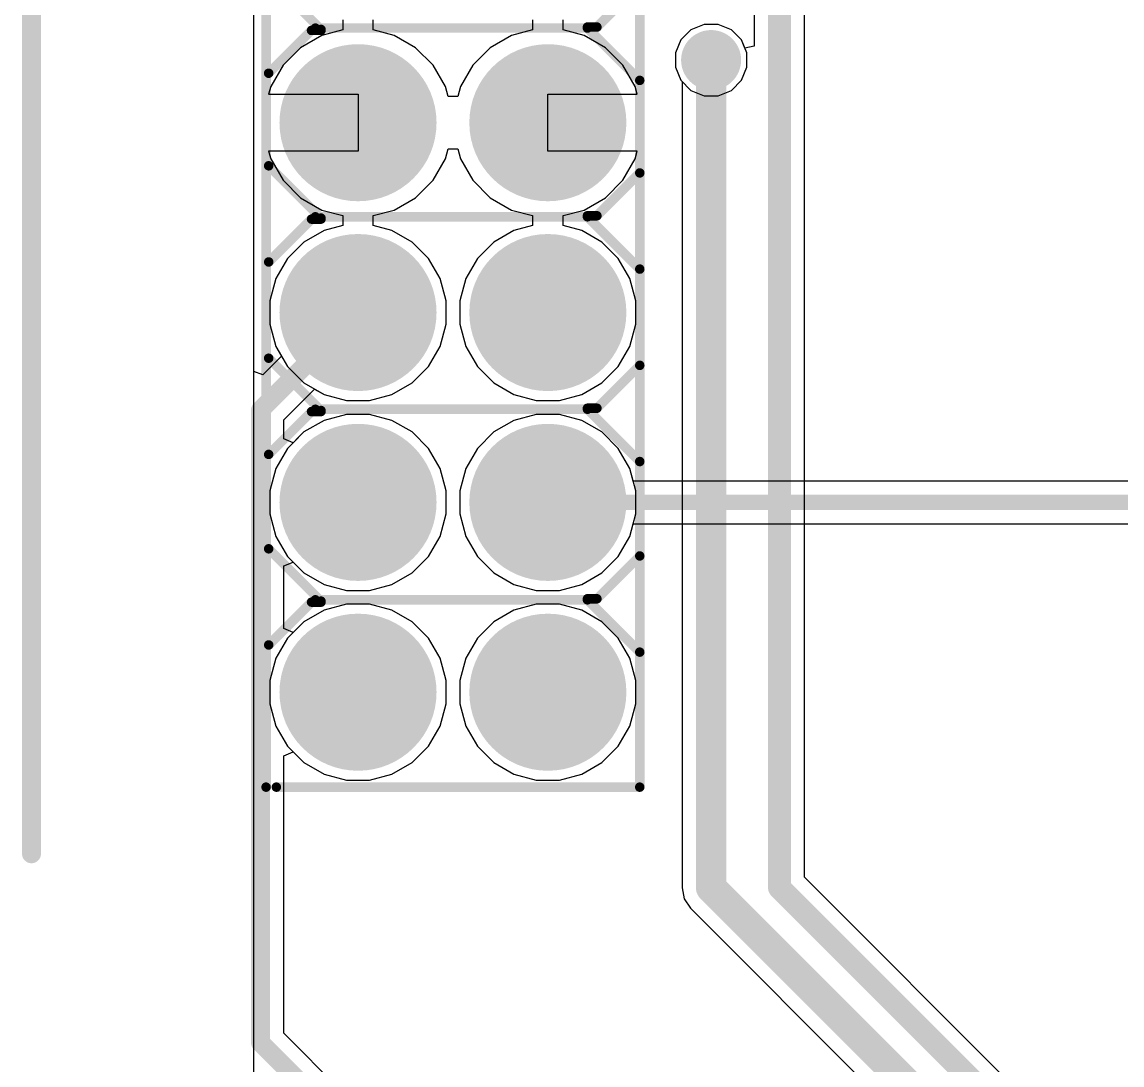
# Model space of a CAD drawing. Header units: millimetres. Extents: x -0.13 to 3.86, y -0.01 to 4.3.
# Drawn here: x -0.112 to 0.467, y 2.254 to 2.803 of the extents above; entities that cross this region are included whole.
import ezdxf

# ---------------------------------------------------------------- set-up
doc = ezdxf.new("R2010")
doc.units = ezdxf.units.MM
doc.header["$MEASUREMENT"] = 0
for name, color, linetype in [('BottomLayer', 5, 'Continuous'), ('BottomSolder', 6, 'Continuous'), ('Mechanical1', 6, 'Continuous'), ('MultiLayer', 9, 'Continuous'), ('PadHoleLayer', 156, 'Continuous'), ('TopLayer', 1, 'Continuous'), ('TopOverlay', 2, 'Continuous'), ('TopSolder', 216, 'Continuous'), ('ViaHoleLayer', 16, 'Continuous')]:
    doc.layers.add(name, color=color, linetype=linetype)

# ---------------------------------------------------------------- blocks, each defined once
blk = doc.blocks.new('HDR_2_6_S_________2_54____57')
at = {"layer": 'BottomLayer'}
h = blk.add_hatch(color=5, dxfattribs=at)
edge = h.paths.add_edge_path()
edge.add_arc((-0.25, 0.05), 0.03937, 0, 360)
h = blk.add_hatch(color=5, dxfattribs=at)
edge = h.paths.add_edge_path()
edge.add_arc((-0.15, 0.05), 0.03937, 0, 360)
h = blk.add_hatch(color=5, dxfattribs=at)
edge = h.paths.add_edge_path()
edge.add_arc((-0.05, 0.05), 0.03937, 0, 360)
h = blk.add_hatch(color=5, dxfattribs=at)
edge = h.paths.add_edge_path()
edge.add_arc((0.05, 0.05), 0.03937, 0, 360)
h = blk.add_hatch(color=5, dxfattribs=at)
edge = h.paths.add_edge_path()
edge.add_arc((0.15, 0.05), 0.03937, 0, 360)
h = blk.add_hatch(color=5, dxfattribs=at)
edge = h.paths.add_edge_path()
edge.add_arc((0.25, 0.05), 0.03937, 0, 360)
blk.add_hatch(color=5, dxfattribs=at).paths.add_polyline_path([(-0.28937, -0.01063), (-0.21063, -0.01063), (-0.21063, -0.08937), (-0.28937, -0.08937)])
h = blk.add_hatch(color=5, dxfattribs=at)
edge = h.paths.add_edge_path()
edge.add_arc((-0.15, -0.05), 0.03937, 0, 360)
h = blk.add_hatch(color=5, dxfattribs=at)
edge = h.paths.add_edge_path()
edge.add_arc((-0.05, -0.05), 0.03937, 0, 360)
h = blk.add_hatch(color=5, dxfattribs=at)
edge = h.paths.add_edge_path()
edge.add_arc((0.05, -0.05), 0.03937, 0, 360)
h = blk.add_hatch(color=5, dxfattribs=at)
edge = h.paths.add_edge_path()
edge.add_arc((0.15, -0.05), 0.03937, 0, 360)
h = blk.add_hatch(color=5, dxfattribs=at)
edge = h.paths.add_edge_path()
edge.add_arc((0.25, -0.05), 0.03937, 0, 360)
at = {"layer": 'BottomSolder'}
h = blk.add_hatch(color=6, dxfattribs=at)
edge = h.paths.add_edge_path()
edge.add_arc((-0.25, 0.05), 0.04137, 0, 360)
h = blk.add_hatch(color=6, dxfattribs=at)
edge = h.paths.add_edge_path()
edge.add_arc((-0.15, 0.05), 0.04137, 0, 360)
h = blk.add_hatch(color=6, dxfattribs=at)
edge = h.paths.add_edge_path()
edge.add_arc((-0.05, 0.05), 0.04137, 0, 360)
h = blk.add_hatch(color=6, dxfattribs=at)
edge = h.paths.add_edge_path()
edge.add_arc((0.05, 0.05), 0.04137, 0, 360)
h = blk.add_hatch(color=6, dxfattribs=at)
edge = h.paths.add_edge_path()
edge.add_arc((0.15, 0.05), 0.04137, 0, 360)
h = blk.add_hatch(color=6, dxfattribs=at)
edge = h.paths.add_edge_path()
edge.add_arc((0.25, 0.05), 0.04137, 0, 360)
blk.add_hatch(color=6, dxfattribs=at).paths.add_polyline_path([(-0.29137, -0.00863), (-0.20863, -0.00863), (-0.20863, -0.09137), (-0.29137, -0.09137)])
h = blk.add_hatch(color=6, dxfattribs=at)
edge = h.paths.add_edge_path()
edge.add_arc((-0.15, -0.05), 0.04137, 0, 360)
h = blk.add_hatch(color=6, dxfattribs=at)
edge = h.paths.add_edge_path()
edge.add_arc((-0.05, -0.05), 0.04137, 0, 360)
h = blk.add_hatch(color=6, dxfattribs=at)
edge = h.paths.add_edge_path()
edge.add_arc((0.05, -0.05), 0.04137, 0, 360)
h = blk.add_hatch(color=6, dxfattribs=at)
edge = h.paths.add_edge_path()
edge.add_arc((0.15, -0.05), 0.04137, 0, 360)
h = blk.add_hatch(color=6, dxfattribs=at)
edge = h.paths.add_edge_path()
edge.add_arc((0.25, -0.05), 0.04137, 0, 360)
at = {"layer": 'MultiLayer'}
h = blk.add_hatch(color=9, dxfattribs=at)
edge = h.paths.add_edge_path()
edge.add_arc((-0.25, 0.05), 0.03937, 0, 360)
h = blk.add_hatch(color=9, dxfattribs=at)
edge = h.paths.add_edge_path()
edge.add_arc((-0.15, 0.05), 0.03937, 0, 360)
h = blk.add_hatch(color=9, dxfattribs=at)
edge = h.paths.add_edge_path()
edge.add_arc((-0.05, 0.05), 0.03937, 0, 360)
h = blk.add_hatch(color=9, dxfattribs=at)
edge = h.paths.add_edge_path()
edge.add_arc((0.05, 0.05), 0.03937, 0, 360)
h = blk.add_hatch(color=9, dxfattribs=at)
edge = h.paths.add_edge_path()
edge.add_arc((0.15, 0.05), 0.03937, 0, 360)
h = blk.add_hatch(color=9, dxfattribs=at)
edge = h.paths.add_edge_path()
edge.add_arc((0.25, 0.05), 0.03937, 0, 360)
blk.add_hatch(color=9, dxfattribs=at).paths.add_polyline_path([(-0.28937, -0.01063), (-0.21063, -0.01063), (-0.21063, -0.08937), (-0.28937, -0.08937)])
h = blk.add_hatch(color=9, dxfattribs=at)
edge = h.paths.add_edge_path()
edge.add_arc((-0.15, -0.05), 0.03937, 0, 360)
h = blk.add_hatch(color=9, dxfattribs=at)
edge = h.paths.add_edge_path()
edge.add_arc((-0.05, -0.05), 0.03937, 0, 360)
h = blk.add_hatch(color=9, dxfattribs=at)
edge = h.paths.add_edge_path()
edge.add_arc((0.05, -0.05), 0.03937, 0, 360)
h = blk.add_hatch(color=9, dxfattribs=at)
edge = h.paths.add_edge_path()
edge.add_arc((0.15, -0.05), 0.03937, 0, 360)
h = blk.add_hatch(color=9, dxfattribs=at)
edge = h.paths.add_edge_path()
edge.add_arc((0.25, -0.05), 0.03937, 0, 360)
at = {"layer": 'PadHoleLayer'}
h = blk.add_hatch(color=156, dxfattribs=at)
edge = h.paths.add_edge_path()
edge.add_arc((-0.25, 0.05), 0.02362, 0, 360)
h = blk.add_hatch(color=156, dxfattribs=at)
edge = h.paths.add_edge_path()
edge.add_arc((-0.15, 0.05), 0.02362, 0, 360)
h = blk.add_hatch(color=156, dxfattribs=at)
edge = h.paths.add_edge_path()
edge.add_arc((-0.05, 0.05), 0.02362, 0, 360)
h = blk.add_hatch(color=156, dxfattribs=at)
edge = h.paths.add_edge_path()
edge.add_arc((0.05, 0.05), 0.02362, 0, 360)
h = blk.add_hatch(color=156, dxfattribs=at)
edge = h.paths.add_edge_path()
edge.add_arc((0.15, 0.05), 0.02362, 0, 360)
h = blk.add_hatch(color=156, dxfattribs=at)
edge = h.paths.add_edge_path()
edge.add_arc((0.25, 0.05), 0.02362, 0, 360)
h = blk.add_hatch(color=156, dxfattribs=at)
edge = h.paths.add_edge_path()
edge.add_arc((-0.25, -0.05), 0.02362, 0, 360)
h = blk.add_hatch(color=156, dxfattribs=at)
edge = h.paths.add_edge_path()
edge.add_arc((-0.15, -0.05), 0.02362, 0, 360)
h = blk.add_hatch(color=156, dxfattribs=at)
edge = h.paths.add_edge_path()
edge.add_arc((-0.05, -0.05), 0.02362, 0, 360)
h = blk.add_hatch(color=156, dxfattribs=at)
edge = h.paths.add_edge_path()
edge.add_arc((0.05, -0.05), 0.02362, 0, 360)
h = blk.add_hatch(color=156, dxfattribs=at)
edge = h.paths.add_edge_path()
edge.add_arc((0.15, -0.05), 0.02362, 0, 360)
h = blk.add_hatch(color=156, dxfattribs=at)
edge = h.paths.add_edge_path()
edge.add_arc((0.25, -0.05), 0.02362, 0, 360)
at = {"layer": 'TopLayer'}
h = blk.add_hatch(color=1, dxfattribs=at)
edge = h.paths.add_edge_path()
edge.add_arc((-0.25, 0.05), 0.03937, 0, 360)
h = blk.add_hatch(color=1, dxfattribs=at)
edge = h.paths.add_edge_path()
edge.add_arc((-0.15, 0.05), 0.03937, 0, 360)
h = blk.add_hatch(color=1, dxfattribs=at)
edge = h.paths.add_edge_path()
edge.add_arc((-0.05, 0.05), 0.03937, 0, 360)
h = blk.add_hatch(color=1, dxfattribs=at)
edge = h.paths.add_edge_path()
edge.add_arc((0.05, 0.05), 0.03937, 0, 360)
h = blk.add_hatch(color=1, dxfattribs=at)
edge = h.paths.add_edge_path()
edge.add_arc((0.15, 0.05), 0.03937, 0, 360)
h = blk.add_hatch(color=1, dxfattribs=at)
edge = h.paths.add_edge_path()
edge.add_arc((0.25, 0.05), 0.03937, 0, 360)
blk.add_hatch(color=1, dxfattribs=at).paths.add_polyline_path([(-0.28937, -0.01063), (-0.21063, -0.01063), (-0.21063, -0.08937), (-0.28937, -0.08937)])
h = blk.add_hatch(color=1, dxfattribs=at)
edge = h.paths.add_edge_path()
edge.add_arc((-0.15, -0.05), 0.03937, 0, 360)
h = blk.add_hatch(color=1, dxfattribs=at)
edge = h.paths.add_edge_path()
edge.add_arc((-0.05, -0.05), 0.03937, 0, 360)
h = blk.add_hatch(color=1, dxfattribs=at)
edge = h.paths.add_edge_path()
edge.add_arc((0.05, -0.05), 0.03937, 0, 360)
h = blk.add_hatch(color=1, dxfattribs=at)
edge = h.paths.add_edge_path()
edge.add_arc((0.15, -0.05), 0.03937, 0, 360)
h = blk.add_hatch(color=1, dxfattribs=at)
edge = h.paths.add_edge_path()
edge.add_arc((0.25, -0.05), 0.03937, 0, 360)
at = {"layer": 'TopSolder'}
h = blk.add_hatch(color=216, dxfattribs=at)
edge = h.paths.add_edge_path()
edge.add_arc((-0.25, 0.05), 0.04137, 0, 360)
h = blk.add_hatch(color=216, dxfattribs=at)
edge = h.paths.add_edge_path()
edge.add_arc((-0.15, 0.05), 0.04137, 0, 360)
h = blk.add_hatch(color=216, dxfattribs=at)
edge = h.paths.add_edge_path()
edge.add_arc((-0.05, 0.05), 0.04137, 0, 360)
h = blk.add_hatch(color=216, dxfattribs=at)
edge = h.paths.add_edge_path()
edge.add_arc((0.05, 0.05), 0.04137, 0, 360)
h = blk.add_hatch(color=216, dxfattribs=at)
edge = h.paths.add_edge_path()
edge.add_arc((0.15, 0.05), 0.04137, 0, 360)
h = blk.add_hatch(color=216, dxfattribs=at)
edge = h.paths.add_edge_path()
edge.add_arc((0.25, 0.05), 0.04137, 0, 360)
blk.add_hatch(color=216, dxfattribs=at).paths.add_polyline_path([(-0.29137, -0.00863), (-0.20863, -0.00863), (-0.20863, -0.09137), (-0.29137, -0.09137)])
h = blk.add_hatch(color=216, dxfattribs=at)
edge = h.paths.add_edge_path()
edge.add_arc((-0.15, -0.05), 0.04137, 0, 360)
h = blk.add_hatch(color=216, dxfattribs=at)
edge = h.paths.add_edge_path()
edge.add_arc((-0.05, -0.05), 0.04137, 0, 360)
h = blk.add_hatch(color=216, dxfattribs=at)
edge = h.paths.add_edge_path()
edge.add_arc((0.05, -0.05), 0.04137, 0, 360)
h = blk.add_hatch(color=216, dxfattribs=at)
edge = h.paths.add_edge_path()
edge.add_arc((0.15, -0.05), 0.04137, 0, 360)
h = blk.add_hatch(color=216, dxfattribs=at)
edge = h.paths.add_edge_path()
edge.add_arc((0.25, -0.05), 0.04137, 0, 360)
at = {"layer": 'TopOverlay', "const_width": 0.005}
for points in [[(-0.17803, 0.09842), (-0.3, 0.09842)], [(-0.3, -0.09842), (-0.3, 0.09842)], [(-0.1996, 0.07448), (-0.22217, 0.09705)], [(-0.19906, 0.06949), (-0.1715, 0.09705)], [(-0.1766, 0.09702), (-0.17803, 0.09842)], [(0.3, 0.09842), (-0.1766, 0.09842)], [(-0.1766, 0.09702), (-0.1766, 0.09842)], [(-0.10039, 0.07585), (-0.12296, 0.09842)], [(-0.09985, 0.07085), (-0.0723, 0.09842)], [(-0.00098, 0.07585), (-0.02355, 0.09842)], [(-0.00045, 0.07086), (0.02711, 0.09842)], [(0.10039, 0.07585), (0.07782, 0.09842)], [(0.10093, 0.07086), (0.12849, 0.09842)], [(0.20079, 0.07585), (0.17822, 0.09842)], [(0.20133, 0.07086), (0.22888, 0.09842)], [(0.3, -0.093), (0.3, 0.09842)], [(-0.1996, 0.06949), (-0.1996, 0.07448)], [(-0.10039, 0.07085), (-0.10039, 0.07585)], [(-0.00098, 0.07086), (-0.00098, 0.07585)], [(0.10039, 0.07086), (0.10039, 0.07585)], [(0.20079, 0.07086), (0.20079, 0.07585)], [(-0.19906, 0.06949), (-0.1996, 0.06949)], [(-0.19906, -0.07382), (-0.19906, 0.06949)], [(-0.09985, 0.07085), (-0.10039, 0.07085)], [(-0.09985, -0.07245), (-0.09985, 0.07085)], [(-0.00045, 0.07086), (-0.00098, 0.07086)], [(-0.00045, -0.07245), (-0.00045, 0.07086)], [(0.10093, 0.07086), (0.10039, 0.07086)], [(0.10093, -0.07245), (0.10093, 0.07086)], [(0.20133, 0.07086), (0.20079, 0.07086)], [(0.20133, -0.07245), (0.20133, 0.07086)], [(-0.22593, -0.09843), (-0.19837, -0.07087)], [(-0.19783, -0.07087), (-0.19837, -0.07087)], [(-0.19783, -0.07586), (-0.19783, -0.07087)], [(-0.12672, -0.09706), (-0.09916, -0.0695)], [(-0.09863, -0.0695), (-0.09916, -0.0695)], [(-0.09863, -0.07449), (-0.09863, -0.0695)], [(-0.02731, -0.09705), (0.00024, -0.06949)], [(0.00078, -0.06949), (0.00024, -0.06949)], [(0.00078, -0.07448), (0.00078, -0.06949)], [(0.07406, -0.09705), (0.10162, -0.06949)], [(0.10216, -0.06949), (0.10162, -0.06949)], [(0.10216, -0.07448), (0.10216, -0.06949)], [(0.17446, -0.09705), (0.20202, -0.06949)], [(0.20255, -0.06949), (0.20202, -0.06949)], [(0.20255, -0.07448), (0.20255, -0.06949)], [(-0.17527, -0.09843), (-0.19783, -0.07586)], [(-0.07606, -0.09706), (-0.09863, -0.07449)], [(0.02335, -0.09705), (0.00078, -0.07448)], [(0.12473, -0.09705), (0.10216, -0.07448)], [(0.22512, -0.09705), (0.20255, -0.07448)], [(0.3, -0.09842), (-0.3, -0.09842)]]:
    blk.add_lwpolyline(points, dxfattribs=at)
at = {"layer": 'TopOverlay', "const_width": 0.0025}
for points in [[(-0.30125, 0.09842, 1), (-0.29875, 0.09842, 1)], [(-0.30125, 0.09842, 1), (-0.29875, 0.09842, 1)], [(-0.22342, 0.09705, 1), (-0.22092, 0.09705, 1)], [(-0.17928, 0.09842, 1), (-0.17678, 0.09842, 1)], [(-0.17928, 0.09842, 1), (-0.17678, 0.09842, 1)], [(-0.17785, 0.09842, 1), (-0.17535, 0.09842, 1)], [(-0.17785, 0.09842, 1), (-0.17535, 0.09842, 1)], [(-0.17785, 0.09702, 1), (-0.17535, 0.09702, 1)], [(-0.17785, 0.09702, 1), (-0.17535, 0.09702, 1)], [(-0.17275, 0.09705, 1), (-0.17025, 0.09705, 1)], [(-0.12421, 0.09842, 1), (-0.12171, 0.09842, 1)], [(-0.07355, 0.09842, 1), (-0.07105, 0.09842, 1)], [(-0.0248, 0.09842, 1), (-0.0223, 0.09842, 1)], [(0.02586, 0.09842, 1), (0.02836, 0.09842, 1)], [(0.07657, 0.09842, 1), (0.07907, 0.09842, 1)], [(0.12724, 0.09842, 1), (0.12974, 0.09842, 1)], [(0.17697, 0.09842, 1), (0.17947, 0.09842, 1)], [(0.22763, 0.09842, 1), (0.23013, 0.09842, 1)], [(0.29875, 0.09842, 1), (0.30125, 0.09842, 1)], [(0.29875, 0.09842, 1), (0.30125, 0.09842, 1)], [(-0.20085, 0.07448, 1), (-0.19835, 0.07448, 1)], [(-0.20085, 0.07448, 1), (-0.19835, 0.07448, 1)], [(-0.10164, 0.07585, 1), (-0.09914, 0.07585, 1)], [(-0.10164, 0.07585, 1), (-0.09914, 0.07585, 1)], [(-0.00223, 0.07585, 1), (0.00027, 0.07585, 1)], [(-0.00223, 0.07585, 1), (0.00027, 0.07585, 1)], [(0.09914, 0.07585, 1), (0.10164, 0.07585, 1)], [(0.09914, 0.07585, 1), (0.10164, 0.07585, 1)], [(0.19954, 0.07585, 1), (0.20204, 0.07585, 1)], [(0.19954, 0.07585, 1), (0.20204, 0.07585, 1)], [(-0.20085, 0.06949, 1), (-0.19835, 0.06949, 1)], [(-0.20085, 0.06949, 1), (-0.19835, 0.06949, 1)], [(-0.20031, 0.06949, 1), (-0.19781, 0.06949, 1)], [(-0.20031, 0.06949, 1), (-0.19781, 0.06949, 1)], [(-0.20031, 0.06949, 1), (-0.19781, 0.06949, 1)], [(-0.10164, 0.07085, 1), (-0.09914, 0.07085, 1)], [(-0.10164, 0.07085, 1), (-0.09914, 0.07085, 1)], [(-0.1011, 0.07085, 1), (-0.0986, 0.07085, 1)], [(-0.1011, 0.07085, 1), (-0.0986, 0.07085, 1)], [(-0.1011, 0.07085, 1), (-0.0986, 0.07085, 1)], [(-0.00223, 0.07086, 1), (0.00027, 0.07086, 1)], [(-0.00223, 0.07086, 1), (0.00027, 0.07086, 1)], [(-0.0017, 0.07086, 1), (0.0008, 0.07086, 1)], [(-0.0017, 0.07086, 1), (0.0008, 0.07086, 1)], [(-0.0017, 0.07086, 1), (0.0008, 0.07086, 1)], [(0.09914, 0.07086, 1), (0.10164, 0.07086, 1)], [(0.09914, 0.07086, 1), (0.10164, 0.07086, 1)], [(0.09968, 0.07086, 1), (0.10218, 0.07086, 1)], [(0.09968, 0.07086, 1), (0.10218, 0.07086, 1)], [(0.09968, 0.07086, 1), (0.10218, 0.07086, 1)], [(0.19954, 0.07086, 1), (0.20204, 0.07086, 1)], [(0.19954, 0.07086, 1), (0.20204, 0.07086, 1)], [(0.20008, 0.07086, 1), (0.20258, 0.07086, 1)], [(0.20008, 0.07086, 1), (0.20258, 0.07086, 1)], [(0.20008, 0.07086, 1), (0.20258, 0.07086, 1)], [(-0.19962, -0.07087, 1), (-0.19712, -0.07087, 1)], [(-0.19962, -0.07087, 1), (-0.19712, -0.07087, 1)], [(-0.19908, -0.07087, 1), (-0.19658, -0.07087, 1)], [(-0.19908, -0.07087, 1), (-0.19658, -0.07087, 1)], [(-0.10041, -0.0695, 1), (-0.09791, -0.0695, 1)], [(-0.10041, -0.0695, 1), (-0.09791, -0.0695, 1)], [(-0.09988, -0.0695, 1), (-0.09738, -0.0695, 1)], [(-0.09988, -0.0695, 1), (-0.09738, -0.0695, 1)], [(-0.00101, -0.06949, 1), (0.00149, -0.06949, 1)], [(-0.00101, -0.06949, 1), (0.00149, -0.06949, 1)], [(-0.00047, -0.06949, 1), (0.00203, -0.06949, 1)], [(-0.00047, -0.06949, 1), (0.00203, -0.06949, 1)], [(0.10037, -0.06949, 1), (0.10287, -0.06949, 1)], [(0.10037, -0.06949, 1), (0.10287, -0.06949, 1)], [(0.10091, -0.06949, 1), (0.10341, -0.06949, 1)], [(0.10091, -0.06949, 1), (0.10341, -0.06949, 1)], [(0.20077, -0.06949, 1), (0.20327, -0.06949, 1)], [(0.20077, -0.06949, 1), (0.20327, -0.06949, 1)], [(0.2013, -0.06949, 1), (0.2038, -0.06949, 1)], [(0.2013, -0.06949, 1), (0.2038, -0.06949, 1)], [(-0.20031, -0.07382, 1), (-0.19781, -0.07382, 1)], [(-0.19908, -0.07586, 1), (-0.19658, -0.07586, 1)], [(-0.19908, -0.07586, 1), (-0.19658, -0.07586, 1)], [(-0.1011, -0.07245, 1), (-0.0986, -0.07245, 1)], [(-0.09988, -0.07449, 1), (-0.09738, -0.07449, 1)], [(-0.09988, -0.07449, 1), (-0.09738, -0.07449, 1)], [(-0.0017, -0.07245, 1), (0.0008, -0.07245, 1)], [(-0.00047, -0.07448, 1), (0.00203, -0.07448, 1)], [(-0.00047, -0.07448, 1), (0.00203, -0.07448, 1)], [(0.09968, -0.07245, 1), (0.10218, -0.07245, 1)], [(0.10091, -0.07448, 1), (0.10341, -0.07448, 1)], [(0.10091, -0.07448, 1), (0.10341, -0.07448, 1)], [(0.20008, -0.07245, 1), (0.20258, -0.07245, 1)], [(0.2013, -0.07448, 1), (0.2038, -0.07448, 1)], [(0.2013, -0.07448, 1), (0.2038, -0.07448, 1)], [(0.29875, -0.093, 1), (0.30125, -0.093, 1)], [(-0.30125, -0.09842, 1), (-0.29875, -0.09842, 1)], [(-0.30125, -0.09842, 1), (-0.29875, -0.09842, 1)], [(-0.22718, -0.09843, 1), (-0.22468, -0.09843, 1)], [(-0.17652, -0.09843, 1), (-0.17402, -0.09843, 1)], [(-0.12797, -0.09706, 1), (-0.12547, -0.09706, 1)], [(-0.07731, -0.09706, 1), (-0.07481, -0.09706, 1)], [(-0.02856, -0.09705, 1), (-0.02606, -0.09705, 1)], [(0.0221, -0.09705, 1), (0.0246, -0.09705, 1)], [(0.07281, -0.09705, 1), (0.07531, -0.09705, 1)], [(0.12348, -0.09705, 1), (0.12598, -0.09705, 1)], [(0.17321, -0.09705, 1), (0.17571, -0.09705, 1)], [(0.22387, -0.09705, 1), (0.22637, -0.09705, 1)], [(0.29875, -0.09842, 1), (0.30125, -0.09842, 1)]]:
    blk.add_lwpolyline(points, format="xyb", close=True, dxfattribs=at)

msp = doc.modelspace()

# ---------------------------------------------------------------- hatches: boundary and pattern name
at = {"layer": 'BottomLayer'}
h = msp.add_hatch(color=5, dxfattribs=at)
edge = h.paths.add_edge_path()
edge.add_arc((0.251, 2.783), 0.01181, 0, 360)
at = {"layer": 'BottomSolder'}
h = msp.add_hatch(color=6, dxfattribs=at)
edge = h.paths.add_edge_path()
edge.add_arc((0.251, 2.783), 0.01581, 0, 360)
at = {"layer": 'TopLayer'}
h = msp.add_hatch(color=1, dxfattribs=at)
edge = h.paths.add_edge_path()
edge.add_arc((0.251, 2.783), 0.01181, 0, 360)
at = {"layer": 'ViaHoleLayer'}
h = msp.add_hatch(color=16, dxfattribs=at)
edge = h.paths.add_edge_path()
edge.add_arc((0.251, 2.783), 0.00591, 0, 360)

# ---------------------------------------------------------------- linework, layer by layer
at = {"layer": 'BottomLayer'}
for p, q in [((0.0102, 0.0102), (0.0102, 4.1398)), ((0.05699, 2.79896), (0.04594, 2.79601)), ((0.05699, 2.80414), (0.05699, 2.79896)), ((0.07301, 2.79896), (0.07301, 2.80414)), ((0.08406, 2.79601), (0.07301, 2.79896)), ((0.15699, 2.79896), (0.14594, 2.79601)), ((0.15699, 2.80414), (0.15699, 2.79896)), ((0.17301, 2.79896), (0.17301, 2.80414)), ((0.18406, 2.79601), (0.17301, 2.79896)), ((0.24034, 2.79895), (0.23505, 2.79366)), ((0.24726, 2.80181), (0.24034, 2.79895)), ((0.25474, 2.80181), (0.24726, 2.80181)), ((0.26166, 2.79895), (0.25474, 2.80181)), ((0.26695, 2.79366), (0.26166, 2.79895)), ((0.04594, 2.79601), (0.03469, 2.78951)), ((0.09531, 2.78951), (0.08406, 2.79601)), ((0.14594, 2.79601), (0.13469, 2.78951)), ((0.19531, 2.78951), (0.18406, 2.79601)), ((0.23505, 2.79366), (0.23219, 2.78674)), ((0.26981, 2.78674), (0.26695, 2.79366)), ((0.03469, 2.78951), (0.0255, 2.78031)), ((0.10451, 2.78031), (0.09531, 2.78951)), ((0.13469, 2.78951), (0.1255, 2.78031)), ((0.20451, 2.78031), (0.19531, 2.78951)), ((0.23219, 2.78674), (0.23219, 2.77926)), ((0.26981, 2.77926), (0.26981, 2.78674)), ((0.0255, 2.78031), (0.019, 2.76906)), ((0.11101, 2.76906), (0.10451, 2.78031)), ((0.1255, 2.78031), (0.119, 2.76906)), ((0.21101, 2.76906), (0.20451, 2.78031)), ((0.23219, 2.77926), (0.23505, 2.77234)), ((0.26695, 2.77234), (0.26981, 2.77926)), ((0.23505, 2.77234), (0.24034, 2.76705)), ((0.26166, 2.76705), (0.26695, 2.77234)), ((0.019, 2.76906), (0.01791, 2.765)), ((0.01791, 2.765), (0.065, 2.765)), ((0.065, 2.765), (0.065, 2.735)), ((0.11241, 2.76381), (0.11101, 2.76906)), ((0.119, 2.76906), (0.11759, 2.76381)), ((0.165, 2.735), (0.165, 2.765)), ((0.165, 2.765), (0.21209, 2.765)), ((0.21209, 2.765), (0.21101, 2.76906)), ((0.24034, 2.76705), (0.24726, 2.76419)), ((0.24726, 2.76419), (0.25474, 2.76419)), ((0.25474, 2.76419), (0.26166, 2.76705)), ((0.11759, 2.76381), (0.11241, 2.76381)), ((0.065, 2.735), (0.01791, 2.735)), ((0.01791, 2.735), (0.019, 2.73094)), ((0.11101, 2.73094), (0.11241, 2.73619)), ((0.11241, 2.73619), (0.11759, 2.73619)), ((0.11759, 2.73619), (0.119, 2.73094)), ((0.21209, 2.735), (0.165, 2.735)), ((0.21101, 2.73094), (0.21209, 2.735)), ((0.019, 2.73094), (0.0255, 2.71969)), ((0.10451, 2.71969), (0.11101, 2.73094)), ((0.119, 2.73094), (0.1255, 2.71969)), ((0.20451, 2.71969), (0.21101, 2.73094)), ((0.0255, 2.71969), (0.03469, 2.71049)), ((0.09531, 2.71049), (0.10451, 2.71969)), ((0.1255, 2.71969), (0.13469, 2.71049)), ((0.19531, 2.71049), (0.20451, 2.71969)), ((0.03469, 2.71049), (0.04594, 2.70399)), ((0.08406, 2.70399), (0.09531, 2.71049)), ((0.13469, 2.71049), (0.14594, 2.70399)), ((0.18406, 2.70399), (0.19531, 2.71049)), ((0.04594, 2.70399), (0.05699, 2.70104)), ((0.05699, 2.70104), (0.05699, 2.69586)), ((0.07301, 2.70104), (0.08406, 2.70399)), ((0.07301, 2.69586), (0.07301, 2.70104)), ((0.14594, 2.70399), (0.15699, 2.70104)), ((0.15699, 2.70104), (0.15699, 2.69586)), ((0.17301, 2.70104), (0.18406, 2.70399)), ((0.17301, 2.69586), (0.17301, 2.70104)), ((0.05699, 2.69586), (0.0471, 2.69321)), ((0.0829, 2.69321), (0.07301, 2.69586)), ((0.15699, 2.69586), (0.1471, 2.69321)), ((0.1829, 2.69321), (0.17301, 2.69586)), ((0.0471, 2.69321), (0.03653, 2.68711)), ((0.09347, 2.68711), (0.0829, 2.69321)), ((0.1471, 2.69321), (0.13653, 2.68711)), ((0.19347, 2.68711), (0.1829, 2.69321)), ((0.03653, 2.68711), (0.0279, 2.67847)), ((0.10211, 2.67847), (0.09347, 2.68711)), ((0.13653, 2.68711), (0.1279, 2.67847)), ((0.20211, 2.67847), (0.19347, 2.68711)), ((0.0279, 2.67847), (0.02179, 2.6679)), ((0.10821, 2.6679), (0.10211, 2.67847)), ((0.1279, 2.67847), (0.12179, 2.6679)), ((0.20821, 2.6679), (0.20211, 2.67847)), ((0.02179, 2.6679), (0.01863, 2.6561)), ((0.11137, 2.6561), (0.10821, 2.6679)), ((0.12179, 2.6679), (0.11863, 2.6561)), ((0.21137, 2.6561), (0.20821, 2.6679)), ((0.01863, 2.6561), (0.01863, 2.6439)), ((0.11137, 2.6439), (0.11137, 2.6561)), ((0.11863, 2.6561), (0.11863, 2.6439)), ((0.21137, 2.6439), (0.21137, 2.6561)), ((0.01863, 2.6439), (0.02179, 2.6321)), ((0.10821, 2.6321), (0.11137, 2.6439)), ((0.11863, 2.6439), (0.12179, 2.6321)), ((0.20821, 2.6321), (0.21137, 2.6439)), ((0.02179, 2.6321), (0.0279, 2.62153)), ((0.10211, 2.62153), (0.10821, 2.6321)), ((0.12179, 2.6321), (0.1279, 2.62153)), ((0.20211, 2.62153), (0.20821, 2.6321)), ((0.0279, 2.62153), (0.03653, 2.61289)), ((0.09347, 2.61289), (0.10211, 2.62153)), ((0.1279, 2.62153), (0.13653, 2.61289)), ((0.19347, 2.61289), (0.20211, 2.62153)), ((0.03653, 2.61289), (0.0471, 2.60679)), ((0.0829, 2.60679), (0.09347, 2.61289)), ((0.13653, 2.61289), (0.1471, 2.60679)), ((0.1829, 2.60679), (0.19347, 2.61289)), ((0.0471, 2.60679), (0.0589, 2.60363)), ((0.0589, 2.60363), (0.07111, 2.60363)), ((0.07111, 2.60363), (0.0829, 2.60679)), ((0.1471, 2.60679), (0.1589, 2.60363)), ((0.1589, 2.60363), (0.17111, 2.60363)), ((0.17111, 2.60363), (0.1829, 2.60679)), ((0.0589, 2.59637), (0.0471, 2.59321)), ((0.07111, 2.59637), (0.0589, 2.59637)), ((0.0829, 2.59321), (0.07111, 2.59637)), ((0.1589, 2.59637), (0.1471, 2.59321)), ((0.17111, 2.59637), (0.1589, 2.59637)), ((0.1829, 2.59321), (0.17111, 2.59637)), ((0.0471, 2.59321), (0.03653, 2.58711)), ((0.09347, 2.58711), (0.0829, 2.59321)), ((0.1471, 2.59321), (0.13653, 2.58711)), ((0.19347, 2.58711), (0.1829, 2.59321)), ((0.03653, 2.58711), (0.0279, 2.57847)), ((0.10211, 2.57847), (0.09347, 2.58711)), ((0.13653, 2.58711), (0.1279, 2.57847)), ((0.20211, 2.57847), (0.19347, 2.58711)), ((0.0279, 2.57847), (0.02179, 2.5679)), ((0.10821, 2.5679), (0.10211, 2.57847)), ((0.1279, 2.57847), (0.12179, 2.5679)), ((0.20821, 2.5679), (0.20211, 2.57847)), ((0.02179, 2.5679), (0.01863, 2.5561)), ((0.11137, 2.5561), (0.10821, 2.5679)), ((0.12179, 2.5679), (0.11863, 2.5561)), ((0.21, 2.56122), (0.20821, 2.5679)), ((0.74435, 2.56122), (0.21, 2.56122)), ((0.01863, 2.5561), (0.01863, 2.5439)), ((0.11137, 2.5439), (0.11137, 2.5561)), ((0.11863, 2.5561), (0.11863, 2.5439)), ((0.01863, 2.5439), (0.02179, 2.5321)), ((0.10821, 2.5321), (0.11137, 2.5439)), ((0.11863, 2.5439), (0.12179, 2.5321)), ((0.20821, 2.5321), (0.21, 2.53878)), ((0.21, 2.53878), (0.749, 2.53878)), ((0.02179, 2.5321), (0.0279, 2.52153)), ((0.10211, 2.52153), (0.10821, 2.5321)), ((0.12179, 2.5321), (0.1279, 2.52153)), ((0.20211, 2.52153), (0.20821, 2.5321)), ((0.0279, 2.52153), (0.03653, 2.51289)), ((0.09347, 2.51289), (0.10211, 2.52153)), ((0.1279, 2.52153), (0.13653, 2.51289)), ((0.19347, 2.51289), (0.20211, 2.52153)), ((0.03653, 2.51289), (0.0471, 2.50679)), ((0.0829, 2.50679), (0.09347, 2.51289)), ((0.13653, 2.51289), (0.1471, 2.50679)), ((0.1829, 2.50679), (0.19347, 2.51289)), ((0.0471, 2.50679), (0.0589, 2.50363)), ((0.0589, 2.50363), (0.07111, 2.50363)), ((0.07111, 2.50363), (0.0829, 2.50679)), ((0.1471, 2.50679), (0.1589, 2.50363)), ((0.1589, 2.50363), (0.17111, 2.50363)), ((0.17111, 2.50363), (0.1829, 2.50679)), ((0.0471, 2.49321), (0.03653, 2.48711)), ((0.0589, 2.49637), (0.0471, 2.49321)), ((0.07111, 2.49637), (0.0589, 2.49637)), ((0.0829, 2.49321), (0.07111, 2.49637)), ((0.09347, 2.48711), (0.0829, 2.49321)), ((0.1471, 2.49321), (0.13653, 2.48711)), ((0.1589, 2.49637), (0.1471, 2.49321)), ((0.17111, 2.49637), (0.1589, 2.49637)), ((0.1829, 2.49321), (0.17111, 2.49637)), ((0.19347, 2.48711), (0.1829, 2.49321)), ((0.03653, 2.48711), (0.0279, 2.47847)), ((0.10211, 2.47847), (0.09347, 2.48711)), ((0.13653, 2.48711), (0.1279, 2.47847)), ((0.20211, 2.47847), (0.19347, 2.48711)), ((0.0279, 2.47847), (0.02179, 2.4679)), ((0.10821, 2.4679), (0.10211, 2.47847)), ((0.1279, 2.47847), (0.12179, 2.4679)), ((0.20821, 2.4679), (0.20211, 2.47847)), ((0.02179, 2.4679), (0.01863, 2.4561)), ((0.11137, 2.4561), (0.10821, 2.4679)), ((0.12179, 2.4679), (0.11863, 2.4561)), ((0.21137, 2.4561), (0.20821, 2.4679)), ((0.01863, 2.4561), (0.01863, 2.4439)), ((0.11137, 2.4439), (0.11137, 2.4561)), ((0.11863, 2.4561), (0.11863, 2.4439)), ((0.21137, 2.4439), (0.21137, 2.4561)), ((0.01863, 2.4439), (0.02179, 2.4321)), ((0.10821, 2.4321), (0.11137, 2.4439)), ((0.11863, 2.4439), (0.12179, 2.4321)), ((0.20821, 2.4321), (0.21137, 2.4439)), ((0.02179, 2.4321), (0.0279, 2.42153)), ((0.10211, 2.42153), (0.10821, 2.4321)), ((0.12179, 2.4321), (0.1279, 2.42153)), ((0.20211, 2.42153), (0.20821, 2.4321)), ((0.0279, 2.42153), (0.03653, 2.41289)), ((0.09347, 2.41289), (0.10211, 2.42153)), ((0.1279, 2.42153), (0.13653, 2.41289)), ((0.19347, 2.41289), (0.20211, 2.42153)), ((0.03653, 2.41289), (0.0471, 2.40679)), ((0.0829, 2.40679), (0.09347, 2.41289)), ((0.13653, 2.41289), (0.1471, 2.40679)), ((0.1829, 2.40679), (0.19347, 2.41289)), ((0.0471, 2.40679), (0.0589, 2.40363)), ((0.07111, 2.40363), (0.0829, 2.40679)), ((0.1471, 2.40679), (0.1589, 2.40363)), ((0.17111, 2.40363), (0.1829, 2.40679)), ((0.0589, 2.40363), (0.07111, 2.40363)), ((0.1589, 2.40363), (0.17111, 2.40363))]:
    msp.add_line(p, q, dxfattribs=at)
at = {"layer": 'BottomLayer', "const_width": 0.008}
for points in [[(0.163, 2.55), (0.165, 2.55)], [(0.165, 2.55), (0.749, 2.55)]]:
    msp.add_lwpolyline(points, dxfattribs=at)
at = {"layer": 'BottomLayer', "const_width": 0.004}
for points in [[(0.161, 2.55, 1), (0.165, 2.55, 1)], [(0.163, 2.55, 1), (0.167, 2.55, 1)], [(0.163, 2.55, 1), (0.167, 2.55, 1)]]:
    msp.add_lwpolyline(points, format="xyb", close=True, dxfattribs=at)
at = {"layer": 'Mechanical1', "const_width": 0.01}
msp.add_lwpolyline([(-0.107, 2.36491), (-0.107, 4.15)], dxfattribs=at)
at = {"layer": 'Mechanical1', "const_width": 0.005}
msp.add_lwpolyline([(-0.1095, 2.36491, 1), (-0.1045, 2.36491, 1)], format="xyb", close=True, dxfattribs=at)
at = {"layer": 'TopLayer'}
for p, q in [((0.0102, 2.61903), (0.0102, 4.1398)), ((0.30025, 2.35249), (0.30025, 2.965)), ((0.27375, 2.95951), (0.27375, 2.79031)), ((0.05699, 2.79896), (0.04594, 2.79601)), ((0.05699, 2.80414), (0.05699, 2.79896)), ((0.07301, 2.79896), (0.07301, 2.80414)), ((0.08406, 2.79601), (0.07301, 2.79896)), ((0.15699, 2.79896), (0.14594, 2.79601)), ((0.15699, 2.80414), (0.15699, 2.79896)), ((0.17301, 2.79896), (0.17301, 2.80414)), ((0.18406, 2.79601), (0.17301, 2.79896)), ((0.24034, 2.79895), (0.23505, 2.79366)), ((0.24726, 2.80181), (0.24034, 2.79895)), ((0.25474, 2.80181), (0.24726, 2.80181)), ((0.26166, 2.79895), (0.25474, 2.80181)), ((0.26695, 2.79366), (0.26166, 2.79895)), ((0.04594, 2.79601), (0.03469, 2.78951)), ((0.09531, 2.78951), (0.08406, 2.79601)), ((0.14594, 2.79601), (0.13469, 2.78951)), ((0.19531, 2.78951), (0.18406, 2.79601)), ((0.23505, 2.79366), (0.23219, 2.78674)), ((0.26875, 2.78931), (0.26695, 2.79366)), ((0.03469, 2.78951), (0.0255, 2.78031)), ((0.10451, 2.78031), (0.09531, 2.78951)), ((0.13469, 2.78951), (0.1255, 2.78031)), ((0.20451, 2.78031), (0.19531, 2.78951)), ((0.27375, 2.79031), (0.26875, 2.78931)), ((0.23219, 2.78674), (0.23219, 2.77926)), ((0.0255, 2.78031), (0.019, 2.76906)), ((0.11101, 2.76906), (0.10451, 2.78031)), ((0.1255, 2.78031), (0.119, 2.76906)), ((0.21101, 2.76906), (0.20451, 2.78031)), ((0.23219, 2.77926), (0.23505, 2.77234)), ((0.23505, 2.77234), (0.23571, 2.77169)), ((0.23571, 2.77169), (0.23571, 2.347)), ((0.019, 2.76906), (0.01791, 2.765)), ((0.01791, 2.765), (0.065, 2.765)), ((0.065, 2.765), (0.065, 2.735)), ((0.11241, 2.76381), (0.11101, 2.76906)), ((0.119, 2.76906), (0.11759, 2.76381)), ((0.165, 2.735), (0.165, 2.765)), ((0.165, 2.765), (0.21209, 2.765)), ((0.21209, 2.765), (0.21101, 2.76906)), ((0.11759, 2.76381), (0.11241, 2.76381)), ((0.065, 2.735), (0.01791, 2.735)), ((0.01791, 2.735), (0.019, 2.73094)), ((0.11101, 2.73094), (0.11241, 2.73619)), ((0.11241, 2.73619), (0.11759, 2.73619)), ((0.11759, 2.73619), (0.119, 2.73094)), ((0.21209, 2.735), (0.165, 2.735)), ((0.21101, 2.73094), (0.21209, 2.735)), ((0.019, 2.73094), (0.0255, 2.71969)), ((0.10451, 2.71969), (0.11101, 2.73094)), ((0.119, 2.73094), (0.1255, 2.71969)), ((0.20451, 2.71969), (0.21101, 2.73094)), ((0.0255, 2.71969), (0.03469, 2.71049)), ((0.09531, 2.71049), (0.10451, 2.71969)), ((0.1255, 2.71969), (0.13469, 2.71049)), ((0.19531, 2.71049), (0.20451, 2.71969)), ((0.03469, 2.71049), (0.04594, 2.70399)), ((0.08406, 2.70399), (0.09531, 2.71049)), ((0.13469, 2.71049), (0.14594, 2.70399)), ((0.18406, 2.70399), (0.19531, 2.71049)), ((0.04594, 2.70399), (0.05699, 2.70104)), ((0.05699, 2.70104), (0.05699, 2.69586)), ((0.07301, 2.70104), (0.08406, 2.70399)), ((0.07301, 2.69586), (0.07301, 2.70104)), ((0.14594, 2.70399), (0.15699, 2.70104)), ((0.15699, 2.70104), (0.15699, 2.69586)), ((0.17301, 2.70104), (0.18406, 2.70399)), ((0.17301, 2.69586), (0.17301, 2.70104)), ((0.05699, 2.69586), (0.0471, 2.69321)), ((0.0829, 2.69321), (0.07301, 2.69586)), ((0.15699, 2.69586), (0.1471, 2.69321)), ((0.1829, 2.69321), (0.17301, 2.69586)), ((0.0471, 2.69321), (0.03653, 2.68711)), ((0.09347, 2.68711), (0.0829, 2.69321)), ((0.1471, 2.69321), (0.13653, 2.68711)), ((0.19347, 2.68711), (0.1829, 2.69321)), ((0.03653, 2.68711), (0.0279, 2.67847)), ((0.10211, 2.67847), (0.09347, 2.68711)), ((0.13653, 2.68711), (0.1279, 2.67847)), ((0.20211, 2.67847), (0.19347, 2.68711)), ((0.0279, 2.67847), (0.02179, 2.6679)), ((0.10821, 2.6679), (0.10211, 2.67847)), ((0.1279, 2.67847), (0.12179, 2.6679)), ((0.20821, 2.6679), (0.20211, 2.67847)), ((0.02179, 2.6679), (0.01863, 2.6561)), ((0.11137, 2.6561), (0.10821, 2.6679)), ((0.12179, 2.6679), (0.11863, 2.6561)), ((0.21137, 2.6561), (0.20821, 2.6679)), ((0.01863, 2.6561), (0.01863, 2.6439)), ((0.11137, 2.6439), (0.11137, 2.6561)), ((0.11863, 2.6561), (0.11863, 2.6439)), ((0.21137, 2.6439), (0.21137, 2.6561)), ((0.01863, 2.6439), (0.02179, 2.6321)), ((0.10821, 2.6321), (0.11137, 2.6439)), ((0.11863, 2.6439), (0.12179, 2.6321)), ((0.20821, 2.6321), (0.21137, 2.6439)), ((0.02179, 2.6321), (0.02472, 2.62702)), ((0.10211, 2.62153), (0.10821, 2.6321)), ((0.12179, 2.6321), (0.1279, 2.62153)), ((0.20211, 2.62153), (0.20821, 2.6321)), ((0.02472, 2.62702), (0.01481, 2.61712)), ((0.09347, 2.61289), (0.10211, 2.62153)), ((0.1279, 2.62153), (0.13653, 2.61289)), ((0.19347, 2.61289), (0.20211, 2.62153)), ((0.01481, 2.61712), (0.0102, 2.61903)), ((0.02587, 2.59356), (0.04203, 2.60972)), ((0.04203, 2.60972), (0.0471, 2.60679)), ((0.0829, 2.60679), (0.09347, 2.61289)), ((0.13653, 2.61289), (0.1471, 2.60679)), ((0.1829, 2.60679), (0.19347, 2.61289)), ((0.0471, 2.60679), (0.0589, 2.60363)), ((0.0589, 2.60363), (0.07111, 2.60363)), ((0.07111, 2.60363), (0.0829, 2.60679)), ((0.1471, 2.60679), (0.1589, 2.60363)), ((0.1589, 2.60363), (0.17111, 2.60363)), ((0.17111, 2.60363), (0.1829, 2.60679)), ((0.0589, 2.59637), (0.0471, 2.59321)), ((0.07111, 2.59637), (0.0589, 2.59637)), ((0.0829, 2.59321), (0.07111, 2.59637)), ((0.1589, 2.59637), (0.1471, 2.59321)), ((0.17111, 2.59637), (0.1589, 2.59637)), ((0.1829, 2.59321), (0.17111, 2.59637)), ((0.02587, 2.58351), (0.02587, 2.59356)), ((0.0471, 2.59321), (0.03653, 2.58711)), ((0.09347, 2.58711), (0.0829, 2.59321)), ((0.1471, 2.59321), (0.13653, 2.58711)), ((0.19347, 2.58711), (0.1829, 2.59321)), ((0.03653, 2.58711), (0.03087, 2.58144)), ((0.10211, 2.57847), (0.09347, 2.58711)), ((0.13653, 2.58711), (0.1279, 2.57847)), ((0.20211, 2.57847), (0.19347, 2.58711)), ((0.03087, 2.58144), (0.02587, 2.58351)), ((0.10821, 2.5679), (0.10211, 2.57847)), ((0.1279, 2.57847), (0.12179, 2.5679)), ((0.20821, 2.5679), (0.20211, 2.57847)), ((0.11137, 2.5561), (0.10821, 2.5679)), ((0.12179, 2.5679), (0.11863, 2.5561)), ((0.21137, 2.5561), (0.20821, 2.5679)), ((0.11137, 2.5439), (0.11137, 2.5561)), ((0.11863, 2.5561), (0.11863, 2.5439)), ((0.21137, 2.5439), (0.21137, 2.5561)), ((0.10821, 2.5321), (0.11137, 2.5439)), ((0.11863, 2.5439), (0.12179, 2.5321)), ((0.20821, 2.5321), (0.21137, 2.5439)), ((0.10211, 2.52153), (0.10821, 2.5321)), ((0.12179, 2.5321), (0.1279, 2.52153)), ((0.20211, 2.52153), (0.20821, 2.5321)), ((0.09347, 2.51289), (0.10211, 2.52153)), ((0.1279, 2.52153), (0.13653, 2.51289)), ((0.19347, 2.51289), (0.20211, 2.52153)), ((0.02587, 2.51649), (0.03087, 2.51856)), ((0.02587, 2.48351), (0.02587, 2.51649)), ((0.03087, 2.51856), (0.03653, 2.51289)), ((0.03653, 2.51289), (0.0471, 2.50679)), ((0.0829, 2.50679), (0.09347, 2.51289)), ((0.13653, 2.51289), (0.1471, 2.50679)), ((0.1829, 2.50679), (0.19347, 2.51289)), ((0.0471, 2.50679), (0.0589, 2.50363)), ((0.0589, 2.50363), (0.07111, 2.50363)), ((0.07111, 2.50363), (0.0829, 2.50679)), ((0.1471, 2.50679), (0.1589, 2.50363)), ((0.1589, 2.50363), (0.17111, 2.50363)), ((0.17111, 2.50363), (0.1829, 2.50679)), ((0.0471, 2.49321), (0.03653, 2.48711)), ((0.0589, 2.49637), (0.0471, 2.49321)), ((0.07111, 2.49637), (0.0589, 2.49637)), ((0.0829, 2.49321), (0.07111, 2.49637)), ((0.09347, 2.48711), (0.0829, 2.49321)), ((0.1471, 2.49321), (0.13653, 2.48711)), ((0.1589, 2.49637), (0.1471, 2.49321)), ((0.17111, 2.49637), (0.1589, 2.49637)), ((0.1829, 2.49321), (0.17111, 2.49637)), ((0.19347, 2.48711), (0.1829, 2.49321)), ((0.03653, 2.48711), (0.03087, 2.48144)), ((0.10211, 2.47847), (0.09347, 2.48711)), ((0.13653, 2.48711), (0.1279, 2.47847)), ((0.20211, 2.47847), (0.19347, 2.48711)), ((0.03087, 2.48144), (0.02587, 2.48351)), ((0.10821, 2.4679), (0.10211, 2.47847)), ((0.1279, 2.47847), (0.12179, 2.4679)), ((0.20821, 2.4679), (0.20211, 2.47847)), ((0.11137, 2.4561), (0.10821, 2.4679)), ((0.12179, 2.4679), (0.11863, 2.4561)), ((0.21137, 2.4561), (0.20821, 2.4679)), ((0.11137, 2.4439), (0.11137, 2.4561)), ((0.11863, 2.4561), (0.11863, 2.4439)), ((0.21137, 2.4439), (0.21137, 2.4561)), ((0.10821, 2.4321), (0.11137, 2.4439)), ((0.11863, 2.4439), (0.12179, 2.4321)), ((0.20821, 2.4321), (0.21137, 2.4439)), ((0.10211, 2.42153), (0.10821, 2.4321)), ((0.12179, 2.4321), (0.1279, 2.42153)), ((0.20211, 2.42153), (0.20821, 2.4321)), ((0.02587, 2.41649), (0.03087, 2.41856)), ((0.02587, 2.27044), (0.02587, 2.41649)), ((0.03087, 2.41856), (0.03653, 2.41289)), ((0.09347, 2.41289), (0.10211, 2.42153)), ((0.1279, 2.42153), (0.13653, 2.41289)), ((0.19347, 2.41289), (0.20211, 2.42153)), ((0.03653, 2.41289), (0.0471, 2.40679)), ((0.0829, 2.40679), (0.09347, 2.41289)), ((0.13653, 2.41289), (0.1471, 2.40679)), ((0.1829, 2.40679), (0.19347, 2.41289)), ((0.0471, 2.40679), (0.0589, 2.40363)), ((0.07111, 2.40363), (0.0829, 2.40679)), ((0.1471, 2.40679), (0.1589, 2.40363)), ((0.17111, 2.40363), (0.1829, 2.40679)), ((0.0589, 2.40363), (0.07111, 2.40363)), ((0.1589, 2.40363), (0.17111, 2.40363)), ((0.23571, 2.347), (0.23687, 2.34115)), ((0.498, 2.15475), (0.30025, 2.35249)), ((0.23687, 2.34115), (0.24019, 2.33619)), ((0.24019, 2.33619), (0.36514, 2.21124)), ((0.09007, 2.20624), (0.02587, 2.27044))]:
    msp.add_line(p, q, dxfattribs=at)
for points, const_width in [([(0.287, 2.347), (0.287, 2.965)], 0.012), ([(0.251, 2.783), (0.251, 2.785)], 0.016), ([(0.251, 2.347), (0.251, 2.783)], 0.016), ([(0.01363, 2.59863), (0.065, 2.65)], 0.01), ([(0.01363, 2.26537), (0.01363, 2.59863)], 0.01), ([(0.251, 2.347), (0.6, 1.998)], 0.016), ([(0.287, 2.347), (0.6, 2.034)], 0.012), ([(0.01363, 2.26537), (0.085, 2.194)], 0.01)]:
    msp.add_lwpolyline(points, dxfattribs=dict(at, const_width=const_width))
for points, const_width in [([(0.247, 2.785, 1), (0.255, 2.785, 1)], 0.008), ([(0.247, 2.783, 1), (0.255, 2.783, 1)], 0.008), ([(0.247, 2.783, 1), (0.255, 2.783, 1)], 0.008), ([(0.0625, 2.65, 1), (0.0675, 2.65, 1)], 0.005), ([(0.01113, 2.59863, 1), (0.01613, 2.59863, 1)], 0.005), ([(0.01113, 2.59863, 1), (0.01613, 2.59863, 1)], 0.005), ([(0.247, 2.347, 1), (0.255, 2.347, 1)], 0.008), ([(0.247, 2.347, 1), (0.255, 2.347, 1)], 0.008), ([(0.284, 2.347, 1), (0.29, 2.347, 1)], 0.006), ([(0.284, 2.347, 1), (0.29, 2.347, 1)], 0.006), ([(0.01113, 2.26537, 1), (0.01613, 2.26537, 1)], 0.005), ([(0.01113, 2.26537, 1), (0.01613, 2.26537, 1)], 0.005)]:
    msp.add_lwpolyline(points, format="xyb", close=True, dxfattribs=dict(at, const_width=const_width))

# ---------------------------------------------------------------- block references
at = {"rotation": 270}
msp.add_blockref('HDR_2_6_S_________2_54____57', (0.115, 2.7), dxfattribs=at)

doc.saveas('drawing.dxf')
